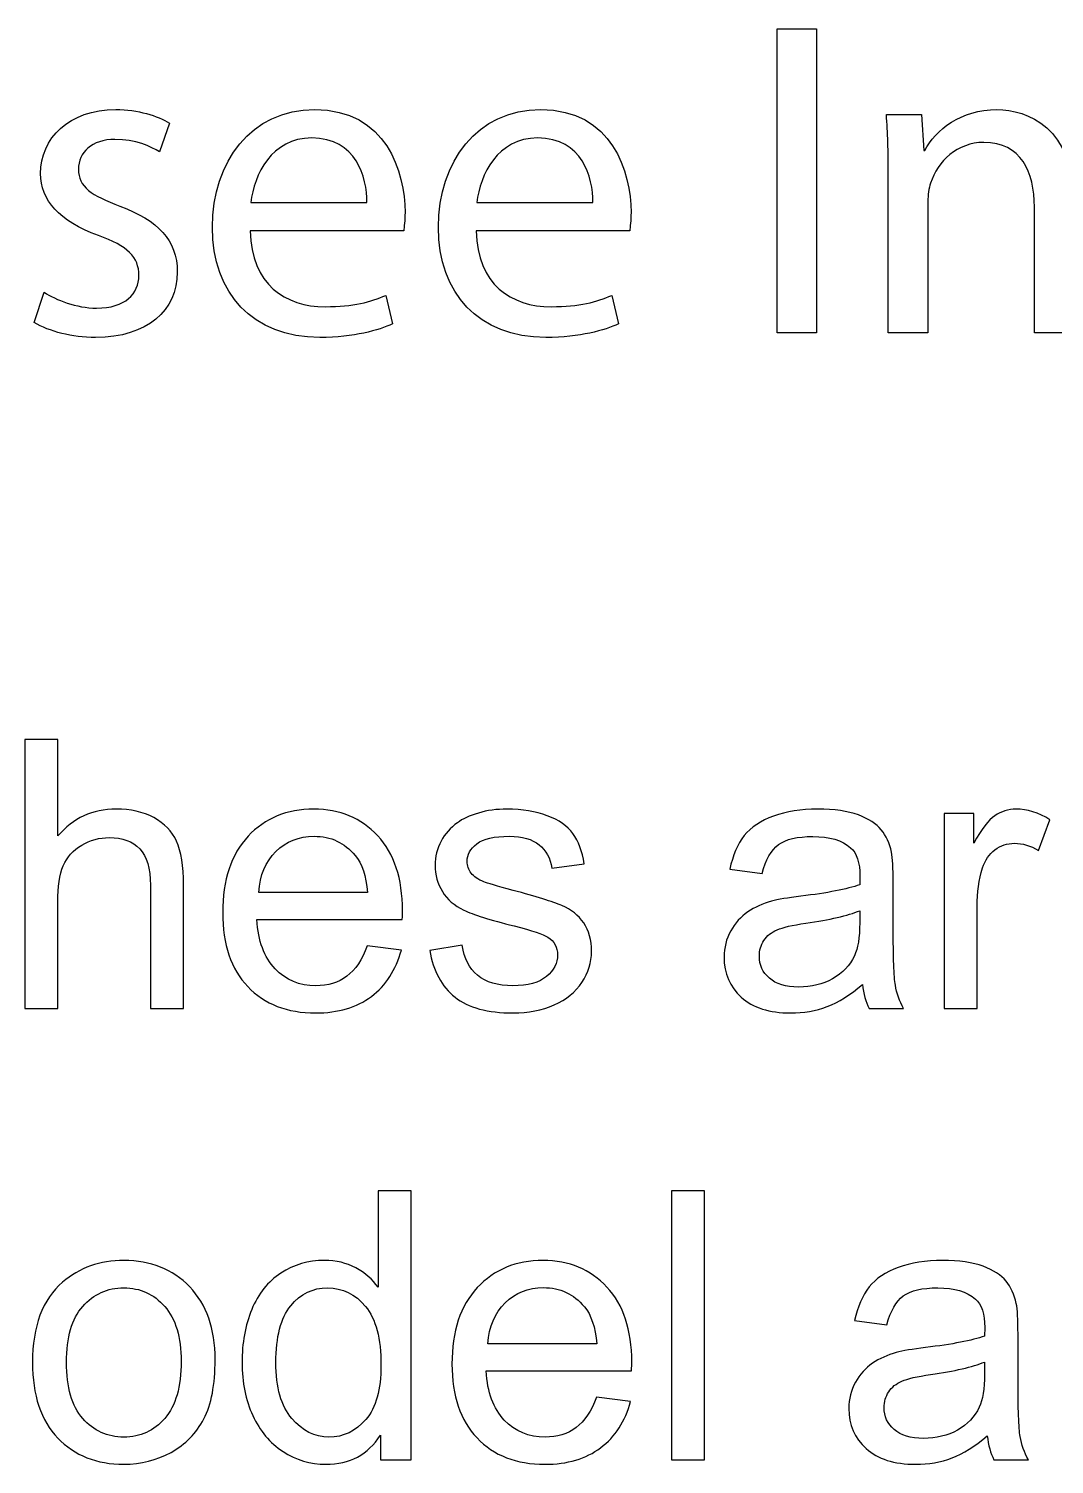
# Model space of a CAD drawing. Header units: centimetres. Extents: x -233 to -82, y 123 to 153.
# Drawn here: x -166.412 to -165.449, y 150.444 to 151.791 of the extents above; entities that cross this region are included whole.
import ezdxf

# ---------------------------------------------------------------- set-up
doc = ezdxf.new("R2010")
doc.units = ezdxf.units.CM
doc.header["$MEASUREMENT"] = 0
doc.layers.add('layer 1', color=7, linetype='Continuous')

msp = doc.modelspace()

# ---------------------------------------------------------------- linework, layer by layer
at = {"layer": 'layer 1'}
for points, knots in [([(-165.70946, 151.79057), (-165.70946, 151.79057), (-165.70946, 151.50521), (-165.70946, 151.50521), (-165.70946, 151.50521), (-165.70946, 151.50521), (-165.67262, 151.50521), (-165.67262, 151.50521), (-165.67262, 151.50521), (-165.67262, 151.50521), (-165.67262, 151.79057), (-165.67262, 151.79057), (-165.67262, 151.79057), (-165.67262, 151.79057), (-165.70946, 151.79057), (-165.70946, 151.79057)], [0, 0, 0, 0, 0.2, 0.2, 0.2, 0.2, 0.4, 0.4, 0.4, 0.4, 0.6, 0.6, 0.6, 0.6, 1, 1, 1, 1]), ([(-166.40654, 151.51493), (-166.39214, 151.50653), (-166.3715, 151.50101), (-166.34906, 151.50101), (-166.34906, 151.50101), (-166.30034, 151.50101), (-166.27238, 151.52633), (-166.27238, 151.56233), (-166.27238, 151.56233), (-166.27238, 151.59281), (-166.29062, 151.61057), (-166.32614, 151.62413), (-166.32614, 151.62413), (-166.35278, 151.63433), (-166.36514, 151.64189), (-166.36514, 151.65893), (-166.36514, 151.65893), (-166.36514, 151.67417), (-166.35278, 151.68677), (-166.33082, 151.68677), (-166.33082, 151.68677), (-166.31174, 151.68677), (-166.29698, 151.68005), (-166.28894, 151.67501), (-166.28894, 151.67501), (-166.28894, 151.67501), (-166.27958, 151.70201), (-166.27958, 151.70201), (-166.27958, 151.70201), (-166.29098, 151.70885), (-166.30922, 151.71473), (-166.32998, 151.71473), (-166.32998, 151.71473), (-166.37402, 151.71473), (-166.40066, 151.68761), (-166.40066, 151.65461), (-166.40066, 151.65461), (-166.40066, 151.63013), (-166.38326, 151.60973), (-166.34642, 151.59665), (-166.34642, 151.59665), (-166.31894, 151.58645), (-166.30838, 151.57673), (-166.30838, 151.55897), (-166.30838, 151.55897), (-166.30838, 151.54205), (-166.3211, 151.52849), (-166.34822, 151.52849), (-166.34822, 151.52849), (-166.36682, 151.52849), (-166.38626, 151.53617), (-166.3973, 151.54337), (-166.3973, 151.54337), (-166.3973, 151.54337), (-166.40654, 151.51493), (-166.40654, 151.51493)], [0, 0, 0, 0, 0.0666667, 0.0666667, 0.0666667, 0.0666667, 0.1333333, 0.1333333, 0.1333333, 0.1333333, 0.2, 0.2, 0.2, 0.2, 0.2666667, 0.2666667, 0.2666667, 0.2666667, 0.3333333, 0.3333333, 0.3333333, 0.3333333, 0.4, 0.4, 0.4, 0.4, 0.4666667, 0.4666667, 0.4666667, 0.4666667, 0.5333333, 0.5333333, 0.5333333, 0.5333333, 0.6, 0.6, 0.6, 0.6, 0.6666667, 0.6666667, 0.6666667, 0.6666667, 0.7333333, 0.7333333, 0.7333333, 0.7333333, 0.8, 0.8, 0.8, 0.8, 0.8666667, 0.8666667, 0.8666667, 0.8666667, 1, 1, 1, 1]), ([(-166.05986, 151.60085), (-166.0595, 151.60469), (-166.05866, 151.61057), (-166.05866, 151.61825), (-166.05866, 151.61825), (-166.05866, 151.65593), (-166.07642, 151.71473), (-166.14326, 151.71473), (-166.14326, 151.71473), (-166.20302, 151.71473), (-166.23938, 151.66613), (-166.23938, 151.60433), (-166.23938, 151.60433), (-166.23938, 151.54241), (-166.2017, 151.50101), (-166.13858, 151.50101), (-166.13858, 151.50101), (-166.10606, 151.50101), (-166.08362, 151.50773), (-166.07042, 151.51373), (-166.07042, 151.51373), (-166.07042, 151.51373), (-166.07678, 151.54037), (-166.07678, 151.54037), (-166.07678, 151.54037), (-166.09082, 151.53437), (-166.1069, 151.52981), (-166.13354, 151.52981), (-166.13354, 151.52981), (-166.17074, 151.52981), (-166.20302, 151.55045), (-166.20386, 151.60085), (-166.20386, 151.60085), (-166.20386, 151.60085), (-166.05986, 151.60085), (-166.05986, 151.60085)], [0, 0, 0, 0, 0.1, 0.1, 0.1, 0.1, 0.2, 0.2, 0.2, 0.2, 0.3, 0.3, 0.3, 0.3, 0.4, 0.4, 0.4, 0.4, 0.5, 0.5, 0.5, 0.5, 0.6, 0.6, 0.6, 0.6, 0.7, 0.7, 0.7, 0.7, 0.8, 0.8, 0.8, 0.8, 1, 1, 1, 1]), ([(-165.84782, 151.60085), (-165.84746, 151.60469), (-165.84662, 151.61057), (-165.84662, 151.61825), (-165.84662, 151.61825), (-165.84662, 151.65593), (-165.86438, 151.71473), (-165.93122, 151.71473), (-165.93122, 151.71473), (-165.99098, 151.71473), (-166.02734, 151.66613), (-166.02734, 151.60433), (-166.02734, 151.60433), (-166.02734, 151.54241), (-165.98966, 151.50101), (-165.92654, 151.50101), (-165.92654, 151.50101), (-165.89402, 151.50101), (-165.87158, 151.50773), (-165.85838, 151.51373), (-165.85838, 151.51373), (-165.85838, 151.51373), (-165.86474, 151.54037), (-165.86474, 151.54037), (-165.86474, 151.54037), (-165.87878, 151.53437), (-165.89486, 151.52981), (-165.9215, 151.52981), (-165.9215, 151.52981), (-165.9587, 151.52981), (-165.99098, 151.55045), (-165.99182, 151.60085), (-165.99182, 151.60085), (-165.99182, 151.60085), (-165.84782, 151.60085), (-165.84782, 151.60085)], [0, 0, 0, 0, 0.1, 0.1, 0.1, 0.1, 0.2, 0.2, 0.2, 0.2, 0.3, 0.3, 0.3, 0.3, 0.4, 0.4, 0.4, 0.4, 0.5, 0.5, 0.5, 0.5, 0.6, 0.6, 0.6, 0.6, 0.7, 0.7, 0.7, 0.7, 0.8, 0.8, 0.8, 0.8, 1, 1, 1, 1]), ([(-165.60527, 151.50521), (-165.60527, 151.50521), (-165.56807, 151.50521), (-165.56807, 151.50521), (-165.56807, 151.50521), (-165.56807, 151.50521), (-165.56807, 151.62845), (-165.56807, 151.62845), (-165.56807, 151.62845), (-165.56807, 151.63481), (-165.56723, 151.64105), (-165.56555, 151.64573), (-165.56555, 151.64573), (-165.55919, 151.66649), (-165.54011, 151.68389), (-165.51563, 151.68389), (-165.51563, 151.68389), (-165.48047, 151.68389), (-165.46811, 151.65629), (-165.46811, 151.62329), (-165.46811, 151.62329), (-165.46811, 151.62329), (-165.46811, 151.50521), (-165.46811, 151.50521), (-165.46811, 151.50521), (-165.46811, 151.50521), (-165.43091, 151.50521), (-165.43091, 151.50521), (-165.43091, 151.50521), (-165.43091, 151.50521), (-165.43091, 151.62761), (-165.43091, 151.62761), (-165.43091, 151.62761), (-165.43091, 151.69781), (-165.47495, 151.71473), (-165.50327, 151.71473), (-165.50327, 151.71473), (-165.53711, 151.71473), (-165.56087, 151.69577), (-165.57107, 151.67621), (-165.57107, 151.67621), (-165.57107, 151.67621), (-165.57191, 151.67621), (-165.57191, 151.67621), (-165.57191, 151.67621), (-165.57191, 151.67621), (-165.57395, 151.71005), (-165.57395, 151.71005), (-165.57395, 151.71005), (-165.57395, 151.71005), (-165.60707, 151.71005), (-165.60707, 151.71005), (-165.60707, 151.71005), (-165.60575, 151.69313), (-165.60527, 151.67585), (-165.60527, 151.65461), (-165.60527, 151.65461), (-165.60527, 151.65461), (-165.60527, 151.50521), (-165.60527, 151.50521)], [0, 0, 0, 0, 0.0625, 0.0625, 0.0625, 0.0625, 0.125, 0.125, 0.125, 0.125, 0.1875, 0.1875, 0.1875, 0.1875, 0.25, 0.25, 0.25, 0.25, 0.3125, 0.3125, 0.3125, 0.3125, 0.375, 0.375, 0.375, 0.375, 0.4375, 0.4375, 0.4375, 0.4375, 0.5, 0.5, 0.5, 0.5, 0.5625, 0.5625, 0.5625, 0.5625, 0.625, 0.625, 0.625, 0.625, 0.6875, 0.6875, 0.6875, 0.6875, 0.75, 0.75, 0.75, 0.75, 0.8125, 0.8125, 0.8125, 0.8125, 0.875, 0.875, 0.875, 0.875, 1, 1, 1, 1]), ([(-166.20338, 151.62761), (-166.20038, 151.65341), (-166.18394, 151.68809), (-166.14626, 151.68809), (-166.14626, 151.68809), (-166.10438, 151.68809), (-166.09418, 151.65125), (-166.09454, 151.62761), (-166.09454, 151.62761), (-166.09454, 151.62761), (-166.20338, 151.62761), (-166.20338, 151.62761)], [0, 0, 0, 0, 0.25, 0.25, 0.25, 0.25, 0.5, 0.5, 0.5, 0.5, 1, 1, 1, 1]), ([(-165.99134, 151.62761), (-165.98834, 151.65341), (-165.9719, 151.68809), (-165.93422, 151.68809), (-165.93422, 151.68809), (-165.89234, 151.68809), (-165.88214, 151.65125), (-165.8825, 151.62761), (-165.8825, 151.62761), (-165.8825, 151.62761), (-165.99134, 151.62761), (-165.99134, 151.62761)], [0, 0, 0, 0, 0.25, 0.25, 0.25, 0.25, 0.5, 0.5, 0.5, 0.5, 1, 1, 1, 1]), ([(-166.41553, 150.8715), (-166.41553, 150.8715), (-166.41553, 151.124), (-166.41553, 151.124), (-166.41553, 151.124), (-166.41553, 151.124), (-166.38453, 151.124), (-166.38453, 151.124), (-166.38453, 151.124), (-166.38453, 151.124), (-166.38453, 151.0334), (-166.38453, 151.0334), (-166.38453, 151.0334), (-166.37003, 151.0502), (-166.35183, 151.0586), (-166.32983, 151.0586), (-166.32983, 151.0586), (-166.31623, 151.0586), (-166.30443, 151.0559), (-166.29443, 151.0506), (-166.29443, 151.0506), (-166.28453, 151.0452), (-166.27733, 151.0378), (-166.27303, 151.0284), (-166.27303, 151.0284), (-166.26873, 151.019), (-166.26653, 151.0053), (-166.26653, 150.9874), (-166.26653, 150.9874), (-166.26653, 150.9874), (-166.26653, 150.8715), (-166.26653, 150.8715), (-166.26653, 150.8715), (-166.26653, 150.8715), (-166.29763, 150.8715), (-166.29763, 150.8715), (-166.29763, 150.8715), (-166.29763, 150.8715), (-166.29763, 150.9874), (-166.29763, 150.9874), (-166.29763, 150.9874), (-166.29763, 151.0029), (-166.30093, 151.0142), (-166.30763, 151.0213), (-166.30763, 151.0213), (-166.31433, 151.0284), (-166.32383, 151.0319), (-166.33613, 151.0319), (-166.33613, 151.0319), (-166.34533, 151.0319), (-166.35393, 151.0295), (-166.36203, 151.0248), (-166.36203, 151.0248), (-166.37013, 151.02), (-166.37593, 151.0135), (-166.37933, 151.0054), (-166.37933, 151.0054), (-166.38283, 150.9972), (-166.38453, 150.9859), (-166.38453, 150.9716), (-166.38453, 150.9716), (-166.38453, 150.9716), (-166.38453, 150.8715), (-166.38453, 150.8715), (-166.38453, 150.8715), (-166.38453, 150.8715), (-166.41553, 150.8715), (-166.41553, 150.8715)], [0, 0, 0, 0, 0.0555556, 0.0555556, 0.0555556, 0.0555556, 0.1111111, 0.1111111, 0.1111111, 0.1111111, 0.1666667, 0.1666667, 0.1666667, 0.1666667, 0.2222222, 0.2222222, 0.2222222, 0.2222222, 0.2777778, 0.2777778, 0.2777778, 0.2777778, 0.3333333, 0.3333333, 0.3333333, 0.3333333, 0.3888889, 0.3888889, 0.3888889, 0.3888889, 0.4444444, 0.4444444, 0.4444444, 0.4444444, 0.5, 0.5, 0.5, 0.5, 0.5555556, 0.5555556, 0.5555556, 0.5555556, 0.6111111, 0.6111111, 0.6111111, 0.6111111, 0.6666667, 0.6666667, 0.6666667, 0.6666667, 0.7222222, 0.7222222, 0.7222222, 0.7222222, 0.7777778, 0.7777778, 0.7777778, 0.7777778, 0.8333333, 0.8333333, 0.8333333, 0.8333333, 0.8888889, 0.8888889, 0.8888889, 0.8888889, 1, 1, 1, 1]), ([(-166.09413, 150.9304), (-166.09413, 150.9304), (-166.06213, 150.9264), (-166.06213, 150.9264), (-166.06213, 150.9264), (-166.06723, 150.9077), (-166.07653, 150.8932), (-166.09023, 150.8829), (-166.09023, 150.8829), (-166.10393, 150.8726), (-166.12133, 150.8674), (-166.14253, 150.8674), (-166.14253, 150.8674), (-166.16933, 150.8674), (-166.19053, 150.8756), (-166.20623, 150.8921), (-166.20623, 150.8921), (-166.22193, 150.9086), (-166.22973, 150.9317), (-166.22973, 150.9614), (-166.22973, 150.9614), (-166.22973, 150.9922), (-166.22183, 151.0161), (-166.20593, 151.0331), (-166.20593, 151.0331), (-166.19003, 151.0501), (-166.16953, 151.0586), (-166.14423, 151.0586), (-166.14423, 151.0586), (-166.11983, 151.0586), (-166.09983, 151.0503), (-166.08433, 151.0336), (-166.08433, 151.0336), (-166.06883, 151.0169), (-166.06103, 150.9935), (-166.06103, 150.9633), (-166.06103, 150.9633), (-166.06103, 150.9615), (-166.06113, 150.9587), (-166.06123, 150.955), (-166.06123, 150.955), (-166.06123, 150.955), (-166.19763, 150.955), (-166.19763, 150.955), (-166.19763, 150.955), (-166.19653, 150.9349), (-166.19083, 150.9196), (-166.18063, 150.9089), (-166.18063, 150.9089), (-166.17043, 150.8982), (-166.15763, 150.8929), (-166.14233, 150.8929), (-166.14233, 150.8929), (-166.13103, 150.8929), (-166.12133, 150.8959), (-166.11323, 150.9019), (-166.11323, 150.9019), (-166.10523, 150.9078), (-166.09883, 150.9173), (-166.09413, 150.9304)], [0, 0, 0, 0, 0.0625, 0.0625, 0.0625, 0.0625, 0.125, 0.125, 0.125, 0.125, 0.1875, 0.1875, 0.1875, 0.1875, 0.25, 0.25, 0.25, 0.25, 0.3125, 0.3125, 0.3125, 0.3125, 0.375, 0.375, 0.375, 0.375, 0.4375, 0.4375, 0.4375, 0.4375, 0.5, 0.5, 0.5, 0.5, 0.5625, 0.5625, 0.5625, 0.5625, 0.625, 0.625, 0.625, 0.625, 0.6875, 0.6875, 0.6875, 0.6875, 0.75, 0.75, 0.75, 0.75, 0.8125, 0.8125, 0.8125, 0.8125, 0.875, 0.875, 0.875, 0.875, 1, 1, 1, 1]), ([(-166.03553, 150.9261), (-166.03553, 150.9261), (-166.00493, 150.9309), (-166.00493, 150.9309), (-166.00493, 150.9309), (-166.00323, 150.9186), (-165.99843, 150.9092), (-165.99053, 150.9027), (-165.99053, 150.9027), (-165.98263, 150.8962), (-165.97163, 150.8929), (-165.95753, 150.8929), (-165.95753, 150.8929), (-165.94333, 150.8929), (-165.93273, 150.8958), (-165.92583, 150.9016), (-165.92583, 150.9016), (-165.91893, 150.9074), (-165.91553, 150.9142), (-165.91553, 150.922), (-165.91553, 150.922), (-165.91553, 150.929), (-165.91853, 150.9345), (-165.92463, 150.9385), (-165.92463, 150.9385), (-165.92893, 150.9412), (-165.93943, 150.9447), (-165.95633, 150.949), (-165.95633, 150.949), (-165.97903, 150.9547), (-165.99483, 150.9597), (-166.00363, 150.9639), (-166.00363, 150.9639), (-166.01243, 150.9681), (-166.01913, 150.9739), (-166.02363, 150.9813), (-166.02363, 150.9813), (-166.02813, 150.9887), (-166.03043, 150.9969), (-166.03043, 151.0059), (-166.03043, 151.0059), (-166.03043, 151.014), (-166.02853, 151.0216), (-166.02483, 151.0285), (-166.02483, 151.0285), (-166.02113, 151.0354), (-166.01603, 151.0412), (-166.00953, 151.0458), (-166.00953, 151.0458), (-166.00473, 151.0494), (-165.99813, 151.0524), (-165.98983, 151.0549), (-165.98983, 151.0549), (-165.98153, 151.0574), (-165.97253, 151.0586), (-165.96303, 151.0586), (-165.96303, 151.0586), (-165.94873, 151.0586), (-165.93613, 151.0565), (-165.92523, 151.0524), (-165.92523, 151.0524), (-165.91433, 151.0483), (-165.90633, 151.0427), (-165.90113, 151.0356), (-165.90113, 151.0356), (-165.89603, 151.0285), (-165.89243, 151.0191), (-165.89053, 151.0072), (-165.89053, 151.0072), (-165.89053, 151.0072), (-165.92083, 151.0031), (-165.92083, 151.0031), (-165.92083, 151.0031), (-165.92223, 151.0125), (-165.92623, 151.0199), (-165.93283, 151.0252), (-165.93283, 151.0252), (-165.93943, 151.0305), (-165.94873, 151.0331), (-165.96083, 151.0331), (-165.96083, 151.0331), (-165.97503, 151.0331), (-165.98513, 151.0308), (-165.99123, 151.0261), (-165.99123, 151.0261), (-165.99733, 151.0214), (-166.00043, 151.0158), (-166.00043, 151.0095), (-166.00043, 151.0095), (-166.00043, 151.0054), (-165.99913, 151.0018), (-165.99663, 150.9986), (-165.99663, 150.9986), (-165.99413, 150.9953), (-165.99013, 150.9925), (-165.98473, 150.9904), (-165.98473, 150.9904), (-165.98163, 150.9892), (-165.97253, 150.9865), (-165.95733, 150.9824), (-165.95733, 150.9824), (-165.93543, 150.9765), (-165.92013, 150.9718), (-165.91143, 150.9681), (-165.91143, 150.9681), (-165.90273, 150.9644), (-165.89593, 150.9589), (-165.89103, 150.9518), (-165.89103, 150.9518), (-165.88613, 150.9447), (-165.88363, 150.9358), (-165.88363, 150.9252), (-165.88363, 150.9252), (-165.88363, 150.9149), (-165.88663, 150.9052), (-165.89263, 150.8961), (-165.89263, 150.8961), (-165.89873, 150.887), (-165.90743, 150.8799), (-165.91873, 150.8749), (-165.91873, 150.8749), (-165.93013, 150.8699), (-165.94303, 150.8674), (-165.95733, 150.8674), (-165.95733, 150.8674), (-165.98113, 150.8674), (-165.99923, 150.8723), (-166.01173, 150.8822), (-166.01173, 150.8822), (-166.02423, 150.8921), (-166.03213, 150.9067), (-166.03553, 150.9261)], [0, 0, 0, 0, 0.0294118, 0.0294118, 0.0294118, 0.0294118, 0.0588235, 0.0588235, 0.0588235, 0.0588235, 0.0882353, 0.0882353, 0.0882353, 0.0882353, 0.1176471, 0.1176471, 0.1176471, 0.1176471, 0.1470588, 0.1470588, 0.1470588, 0.1470588, 0.1764706, 0.1764706, 0.1764706, 0.1764706, 0.2058824, 0.2058824, 0.2058824, 0.2058824, 0.2352941, 0.2352941, 0.2352941, 0.2352941, 0.2647059, 0.2647059, 0.2647059, 0.2647059, 0.2941176, 0.2941176, 0.2941176, 0.2941176, 0.3235294, 0.3235294, 0.3235294, 0.3235294, 0.3529412, 0.3529412, 0.3529412, 0.3529412, 0.3823529, 0.3823529, 0.3823529, 0.3823529, 0.4117647, 0.4117647, 0.4117647, 0.4117647, 0.4411765, 0.4411765, 0.4411765, 0.4411765, 0.4705882, 0.4705882, 0.4705882, 0.4705882, 0.5, 0.5, 0.5, 0.5, 0.5294118, 0.5294118, 0.5294118, 0.5294118, 0.5588235, 0.5588235, 0.5588235, 0.5588235, 0.5882353, 0.5882353, 0.5882353, 0.5882353, 0.6176471, 0.6176471, 0.6176471, 0.6176471, 0.6470588, 0.6470588, 0.6470588, 0.6470588, 0.6764706, 0.6764706, 0.6764706, 0.6764706, 0.7058824, 0.7058824, 0.7058824, 0.7058824, 0.7352941, 0.7352941, 0.7352941, 0.7352941, 0.7647059, 0.7647059, 0.7647059, 0.7647059, 0.7941176, 0.7941176, 0.7941176, 0.7941176, 0.8235294, 0.8235294, 0.8235294, 0.8235294, 0.8529412, 0.8529412, 0.8529412, 0.8529412, 0.8823529, 0.8823529, 0.8823529, 0.8823529, 0.9117647, 0.9117647, 0.9117647, 0.9117647, 0.9411765, 0.9411765, 0.9411765, 0.9411765, 1, 1, 1, 1]), ([(-165.62943, 150.8941), (-165.64093, 150.8843), (-165.65193, 150.8774), (-165.66253, 150.8734), (-165.66253, 150.8734), (-165.67323, 150.8694), (-165.68463, 150.8674), (-165.69673, 150.8674), (-165.69673, 150.8674), (-165.71683, 150.8674), (-165.73233, 150.8723), (-165.74313, 150.8821), (-165.74313, 150.8821), (-165.75393, 150.8919), (-165.75933, 150.9044), (-165.75933, 150.9197), (-165.75933, 150.9197), (-165.75933, 150.9287), (-165.75723, 150.9369), (-165.75313, 150.9443), (-165.75313, 150.9443), (-165.74903, 150.9517), (-165.74373, 150.9576), (-165.73713, 150.9621), (-165.73713, 150.9621), (-165.73053, 150.9666), (-165.72313, 150.97), (-165.71483, 150.9723), (-165.71483, 150.9723), (-165.70873, 150.9739), (-165.69963, 150.9754), (-165.68733, 150.9769), (-165.68733, 150.9769), (-165.66223, 150.9799), (-165.64383, 150.9835), (-165.63203, 150.9876), (-165.63203, 150.9876), (-165.63193, 150.9919), (-165.63183, 150.9946), (-165.63183, 150.9957), (-165.63183, 150.9957), (-165.63183, 151.0083), (-165.63473, 151.0172), (-165.64063, 151.0224), (-165.64063, 151.0224), (-165.64853, 151.0294), (-165.66033, 151.0329), (-165.67593, 151.0329), (-165.67593, 151.0329), (-165.69053, 151.0329), (-165.70133, 151.0304), (-165.70823, 151.0253), (-165.70823, 151.0253), (-165.71513, 151.0202), (-165.72033, 151.0111), (-165.72363, 150.9981), (-165.72363, 150.9981), (-165.72363, 150.9981), (-165.75393, 151.0022), (-165.75393, 151.0022), (-165.75393, 151.0022), (-165.75123, 151.0152), (-165.74663, 151.0257), (-165.74033, 151.0337), (-165.74033, 151.0337), (-165.73403, 151.0416), (-165.72483, 151.0478), (-165.71293, 151.0521), (-165.71293, 151.0521), (-165.70103, 151.0564), (-165.68713, 151.0586), (-165.67143, 151.0586), (-165.67143, 151.0586), (-165.65583, 151.0586), (-165.64313, 151.0568), (-165.63333, 151.0531), (-165.63333, 151.0531), (-165.62363, 151.0494), (-165.61643, 151.0447), (-165.61183, 151.0392), (-165.61183, 151.0392), (-165.60723, 151.0336), (-165.60403, 151.0266), (-165.60223, 151.0181), (-165.60223, 151.0181), (-165.60113, 151.0128), (-165.60063, 151.0033), (-165.60063, 150.9895), (-165.60063, 150.9895), (-165.60063, 150.9895), (-165.60063, 150.9482), (-165.60063, 150.9482), (-165.60063, 150.9482), (-165.60063, 150.9193), (-165.59993, 150.9011), (-165.59863, 150.8935), (-165.59863, 150.8935), (-165.59733, 150.8858), (-165.59473, 150.8785), (-165.59083, 150.8715), (-165.59083, 150.8715), (-165.59083, 150.8715), (-165.62323, 150.8715), (-165.62323, 150.8715), (-165.62323, 150.8715), (-165.62643, 150.8779), (-165.62853, 150.8854), (-165.62943, 150.8941)], [0, 0, 0, 0, 0.0357143, 0.0357143, 0.0357143, 0.0357143, 0.0714286, 0.0714286, 0.0714286, 0.0714286, 0.1071429, 0.1071429, 0.1071429, 0.1071429, 0.1428571, 0.1428571, 0.1428571, 0.1428571, 0.1785714, 0.1785714, 0.1785714, 0.1785714, 0.2142857, 0.2142857, 0.2142857, 0.2142857, 0.25, 0.25, 0.25, 0.25, 0.2857143, 0.2857143, 0.2857143, 0.2857143, 0.3214286, 0.3214286, 0.3214286, 0.3214286, 0.3571429, 0.3571429, 0.3571429, 0.3571429, 0.3928571, 0.3928571, 0.3928571, 0.3928571, 0.4285714, 0.4285714, 0.4285714, 0.4285714, 0.4642857, 0.4642857, 0.4642857, 0.4642857, 0.5, 0.5, 0.5, 0.5, 0.5357143, 0.5357143, 0.5357143, 0.5357143, 0.5714286, 0.5714286, 0.5714286, 0.5714286, 0.6071429, 0.6071429, 0.6071429, 0.6071429, 0.6428571, 0.6428571, 0.6428571, 0.6428571, 0.6785714, 0.6785714, 0.6785714, 0.6785714, 0.7142857, 0.7142857, 0.7142857, 0.7142857, 0.75, 0.75, 0.75, 0.75, 0.7857143, 0.7857143, 0.7857143, 0.7857143, 0.8214286, 0.8214286, 0.8214286, 0.8214286, 0.8571429, 0.8571429, 0.8571429, 0.8571429, 0.8928571, 0.8928571, 0.8928571, 0.8928571, 0.9285714, 0.9285714, 0.9285714, 0.9285714, 1, 1, 1, 1]), ([(-165.55293, 150.8715), (-165.55293, 150.8715), (-165.55293, 151.0544), (-165.55293, 151.0544), (-165.55293, 151.0544), (-165.55293, 151.0544), (-165.52503, 151.0544), (-165.52503, 151.0544), (-165.52503, 151.0544), (-165.52503, 151.0544), (-165.52503, 151.0267), (-165.52503, 151.0267), (-165.52503, 151.0267), (-165.51793, 151.0397), (-165.51133, 151.0483), (-165.50523, 151.0524), (-165.50523, 151.0524), (-165.49923, 151.0565), (-165.49263, 151.0586), (-165.48543, 151.0586), (-165.48543, 151.0586), (-165.47493, 151.0586), (-165.46433, 151.0553), (-165.45353, 151.0486), (-165.45353, 151.0486), (-165.45353, 151.0486), (-165.46423, 151.0198), (-165.46423, 151.0198), (-165.46423, 151.0198), (-165.47173, 151.0243), (-165.47933, 151.0265), (-165.48693, 151.0265), (-165.48693, 151.0265), (-165.49373, 151.0265), (-165.49983, 151.0245), (-165.50523, 151.0204), (-165.50523, 151.0204), (-165.51063, 151.0163), (-165.51443, 151.0107), (-165.51673, 151.0034), (-165.51673, 151.0034), (-165.52023, 150.9924), (-165.52193, 150.9804), (-165.52193, 150.9673), (-165.52193, 150.9673), (-165.52193, 150.9673), (-165.52193, 150.8715), (-165.52193, 150.8715), (-165.52193, 150.8715), (-165.52193, 150.8715), (-165.55293, 150.8715), (-165.55293, 150.8715)], [0, 0, 0, 0, 0.0714286, 0.0714286, 0.0714286, 0.0714286, 0.1428571, 0.1428571, 0.1428571, 0.1428571, 0.2142857, 0.2142857, 0.2142857, 0.2142857, 0.2857143, 0.2857143, 0.2857143, 0.2857143, 0.3571429, 0.3571429, 0.3571429, 0.3571429, 0.4285714, 0.4285714, 0.4285714, 0.4285714, 0.5, 0.5, 0.5, 0.5, 0.5714286, 0.5714286, 0.5714286, 0.5714286, 0.6428571, 0.6428571, 0.6428571, 0.6428571, 0.7142857, 0.7142857, 0.7142857, 0.7142857, 0.7857143, 0.7857143, 0.7857143, 0.7857143, 0.8571429, 0.8571429, 0.8571429, 0.8571429, 1, 1, 1, 1]), ([(-166.19593, 150.9805), (-166.19593, 150.9805), (-166.09383, 150.9805), (-166.09383, 150.9805), (-166.09383, 150.9805), (-166.09513, 150.9959), (-166.09903, 151.0075), (-166.10553, 151.0152), (-166.10553, 151.0152), (-166.11543, 151.0271), (-166.12823, 151.0331), (-166.14393, 151.0331), (-166.14393, 151.0331), (-166.15823, 151.0331), (-166.17013, 151.0283), (-166.17983, 151.0188), (-166.17983, 151.0188), (-166.18953, 151.0093), (-166.19493, 150.9965), (-166.19593, 150.9805)], [0, 0, 0, 0, 0.1666667, 0.1666667, 0.1666667, 0.1666667, 0.3333333, 0.3333333, 0.3333333, 0.3333333, 0.5, 0.5, 0.5, 0.5, 0.6666667, 0.6666667, 0.6666667, 0.6666667, 1, 1, 1, 1]), ([(-165.63203, 150.9633), (-165.64323, 150.9587), (-165.66013, 150.9548), (-165.68263, 150.9516), (-165.68263, 150.9516), (-165.69533, 150.9497), (-165.70433, 150.9477), (-165.70963, 150.9454), (-165.70963, 150.9454), (-165.71493, 150.9431), (-165.71903, 150.9398), (-165.72193, 150.9354), (-165.72193, 150.9354), (-165.72483, 150.9309), (-165.72623, 150.926), (-165.72623, 150.9206), (-165.72623, 150.9206), (-165.72623, 150.9123), (-165.72313, 150.9055), (-165.71683, 150.9), (-165.71683, 150.9), (-165.71053, 150.8945), (-165.70143, 150.8917), (-165.68933, 150.8917), (-165.68933, 150.8917), (-165.67743, 150.8917), (-165.66673, 150.8943), (-165.65743, 150.8995), (-165.65743, 150.8995), (-165.64813, 150.9047), (-165.64133, 150.9118), (-165.63703, 150.9209), (-165.63703, 150.9209), (-165.63373, 150.9279), (-165.63203, 150.9382), (-165.63203, 150.9519), (-165.63203, 150.9519), (-165.63203, 150.9519), (-165.63203, 150.9633), (-165.63203, 150.9633)], [0, 0, 0, 0, 0.0909091, 0.0909091, 0.0909091, 0.0909091, 0.1818182, 0.1818182, 0.1818182, 0.1818182, 0.2727273, 0.2727273, 0.2727273, 0.2727273, 0.3636364, 0.3636364, 0.3636364, 0.3636364, 0.4545455, 0.4545455, 0.4545455, 0.4545455, 0.5454545, 0.5454545, 0.5454545, 0.5454545, 0.6363636, 0.6363636, 0.6363636, 0.6363636, 0.7272727, 0.7272727, 0.7272727, 0.7272727, 0.8181818, 0.8181818, 0.8181818, 0.8181818, 1, 1, 1, 1]), ([(-166.08183, 150.44817), (-166.08183, 150.44817), (-166.08183, 150.47127), (-166.08183, 150.47127), (-166.08183, 150.47127), (-166.09343, 150.45317), (-166.11043, 150.44407), (-166.13293, 150.44407), (-166.13293, 150.44407), (-166.14753, 150.44407), (-166.16093, 150.44807), (-166.17313, 150.45617), (-166.17313, 150.45617), (-166.18543, 150.46417), (-166.19483, 150.47537), (-166.20153, 150.48977), (-166.20153, 150.48977), (-166.20823, 150.50417), (-166.21163, 150.52077), (-166.21163, 150.53947), (-166.21163, 150.53947), (-166.21163, 150.55777), (-166.20863, 150.57427), (-166.20253, 150.58917), (-166.20253, 150.58917), (-166.19643, 150.60407), (-166.18733, 150.61547), (-166.17513, 150.62337), (-166.17513, 150.62337), (-166.16303, 150.63127), (-166.14943, 150.63527), (-166.13433, 150.63527), (-166.13433, 150.63527), (-166.12333, 150.63527), (-166.11353, 150.63297), (-166.10483, 150.62827), (-166.10483, 150.62827), (-166.09623, 150.62357), (-166.08923, 150.61757), (-166.08383, 150.61007), (-166.08383, 150.61007), (-166.08383, 150.61007), (-166.08383, 150.70067), (-166.08383, 150.70067), (-166.08383, 150.70067), (-166.08383, 150.70067), (-166.05303, 150.70067), (-166.05303, 150.70067), (-166.05303, 150.70067), (-166.05303, 150.70067), (-166.05303, 150.44817), (-166.05303, 150.44817), (-166.05303, 150.44817), (-166.05303, 150.44817), (-166.08183, 150.44817), (-166.08183, 150.44817)], [0, 0, 0, 0, 0.0666667, 0.0666667, 0.0666667, 0.0666667, 0.1333333, 0.1333333, 0.1333333, 0.1333333, 0.2, 0.2, 0.2, 0.2, 0.2666667, 0.2666667, 0.2666667, 0.2666667, 0.3333333, 0.3333333, 0.3333333, 0.3333333, 0.4, 0.4, 0.4, 0.4, 0.4666667, 0.4666667, 0.4666667, 0.4666667, 0.5333333, 0.5333333, 0.5333333, 0.5333333, 0.6, 0.6, 0.6, 0.6, 0.6666667, 0.6666667, 0.6666667, 0.6666667, 0.7333333, 0.7333333, 0.7333333, 0.7333333, 0.8, 0.8, 0.8, 0.8, 0.8666667, 0.8666667, 0.8666667, 0.8666667, 1, 1, 1, 1]), ([(-165.80873, 150.44817), (-165.80873, 150.44817), (-165.80873, 150.70067), (-165.80873, 150.70067), (-165.80873, 150.70067), (-165.80873, 150.70067), (-165.77773, 150.70067), (-165.77773, 150.70067), (-165.77773, 150.70067), (-165.77773, 150.70067), (-165.77773, 150.44817), (-165.77773, 150.44817), (-165.77773, 150.44817), (-165.77773, 150.44817), (-165.80873, 150.44817), (-165.80873, 150.44817)], [0, 0, 0, 0, 0.2, 0.2, 0.2, 0.2, 0.4, 0.4, 0.4, 0.4, 0.6, 0.6, 0.6, 0.6, 1, 1, 1, 1]), ([(-166.40823, 150.53967), (-166.40823, 150.57357), (-166.39883, 150.59857), (-166.37993, 150.61487), (-166.37993, 150.61487), (-166.36423, 150.62847), (-166.34503, 150.63527), (-166.32243, 150.63527), (-166.32243, 150.63527), (-166.29733, 150.63527), (-166.27673, 150.62707), (-166.26073, 150.61057), (-166.26073, 150.61057), (-166.24483, 150.59407), (-166.23683, 150.57127), (-166.23683, 150.54227), (-166.23683, 150.54227), (-166.23683, 150.51867), (-166.24033, 150.50017), (-166.24743, 150.48667), (-166.24743, 150.48667), (-166.25453, 150.47317), (-166.26473, 150.46277), (-166.27823, 150.45527), (-166.27823, 150.45527), (-166.29173, 150.44777), (-166.30653, 150.44407), (-166.32243, 150.44407), (-166.32243, 150.44407), (-166.34803, 150.44407), (-166.36873, 150.45227), (-166.38453, 150.46867), (-166.38453, 150.46867), (-166.40033, 150.48507), (-166.40823, 150.50877), (-166.40823, 150.53967)], [0, 0, 0, 0, 0.1, 0.1, 0.1, 0.1, 0.2, 0.2, 0.2, 0.2, 0.3, 0.3, 0.3, 0.3, 0.4, 0.4, 0.4, 0.4, 0.5, 0.5, 0.5, 0.5, 0.6, 0.6, 0.6, 0.6, 0.7, 0.7, 0.7, 0.7, 0.8, 0.8, 0.8, 0.8, 1, 1, 1, 1]), ([(-165.87903, 150.50707), (-165.87903, 150.50707), (-165.84703, 150.50307), (-165.84703, 150.50307), (-165.84703, 150.50307), (-165.85213, 150.48437), (-165.86143, 150.46987), (-165.87513, 150.45957), (-165.87513, 150.45957), (-165.88883, 150.44927), (-165.90623, 150.44407), (-165.92743, 150.44407), (-165.92743, 150.44407), (-165.95423, 150.44407), (-165.97543, 150.45227), (-165.99113, 150.46877), (-165.99113, 150.46877), (-166.00683, 150.48527), (-166.01463, 150.50837), (-166.01463, 150.53807), (-166.01463, 150.53807), (-166.01463, 150.56887), (-166.00673, 150.59277), (-165.99083, 150.60977), (-165.99083, 150.60977), (-165.97493, 150.62677), (-165.95443, 150.63527), (-165.92913, 150.63527), (-165.92913, 150.63527), (-165.90473, 150.63527), (-165.88473, 150.62697), (-165.86923, 150.61027), (-165.86923, 150.61027), (-165.85373, 150.59357), (-165.84593, 150.57017), (-165.84593, 150.53997), (-165.84593, 150.53997), (-165.84593, 150.53817), (-165.84603, 150.53537), (-165.84613, 150.53167), (-165.84613, 150.53167), (-165.84613, 150.53167), (-165.98253, 150.53167), (-165.98253, 150.53167), (-165.98253, 150.53167), (-165.98143, 150.51157), (-165.97573, 150.49627), (-165.96553, 150.48557), (-165.96553, 150.48557), (-165.95533, 150.47487), (-165.94253, 150.46957), (-165.92723, 150.46957), (-165.92723, 150.46957), (-165.91593, 150.46957), (-165.90623, 150.47257), (-165.89813, 150.47857), (-165.89813, 150.47857), (-165.89013, 150.48447), (-165.88373, 150.49397), (-165.87903, 150.50707)], [0, 0, 0, 0, 0.0625, 0.0625, 0.0625, 0.0625, 0.125, 0.125, 0.125, 0.125, 0.1875, 0.1875, 0.1875, 0.1875, 0.25, 0.25, 0.25, 0.25, 0.3125, 0.3125, 0.3125, 0.3125, 0.375, 0.375, 0.375, 0.375, 0.4375, 0.4375, 0.4375, 0.4375, 0.5, 0.5, 0.5, 0.5, 0.5625, 0.5625, 0.5625, 0.5625, 0.625, 0.625, 0.625, 0.625, 0.6875, 0.6875, 0.6875, 0.6875, 0.75, 0.75, 0.75, 0.75, 0.8125, 0.8125, 0.8125, 0.8125, 0.875, 0.875, 0.875, 0.875, 1, 1, 1, 1]), ([(-165.51233, 150.47077), (-165.52383, 150.46097), (-165.53483, 150.45407), (-165.54543, 150.45007), (-165.54543, 150.45007), (-165.55613, 150.44607), (-165.56753, 150.44407), (-165.57963, 150.44407), (-165.57963, 150.44407), (-165.59973, 150.44407), (-165.61523, 150.44897), (-165.62603, 150.45877), (-165.62603, 150.45877), (-165.63683, 150.46857), (-165.64223, 150.48107), (-165.64223, 150.49637), (-165.64223, 150.49637), (-165.64223, 150.50537), (-165.64013, 150.51357), (-165.63603, 150.52097), (-165.63603, 150.52097), (-165.63193, 150.52837), (-165.62663, 150.53427), (-165.62003, 150.53877), (-165.62003, 150.53877), (-165.61343, 150.54327), (-165.60603, 150.54667), (-165.59773, 150.54897), (-165.59773, 150.54897), (-165.59163, 150.55057), (-165.58253, 150.55207), (-165.57023, 150.55357), (-165.57023, 150.55357), (-165.54513, 150.55657), (-165.52673, 150.56017), (-165.51493, 150.56427), (-165.51493, 150.56427), (-165.51483, 150.56857), (-165.51473, 150.57127), (-165.51473, 150.57237), (-165.51473, 150.57237), (-165.51473, 150.58497), (-165.51763, 150.59387), (-165.52353, 150.59907), (-165.52353, 150.59907), (-165.53143, 150.60607), (-165.54323, 150.60957), (-165.55883, 150.60957), (-165.55883, 150.60957), (-165.57343, 150.60957), (-165.58423, 150.60707), (-165.59113, 150.60197), (-165.59113, 150.60197), (-165.59803, 150.59687), (-165.60323, 150.58777), (-165.60653, 150.57477), (-165.60653, 150.57477), (-165.60653, 150.57477), (-165.63683, 150.57887), (-165.63683, 150.57887), (-165.63683, 150.57887), (-165.63413, 150.59187), (-165.62953, 150.60237), (-165.62323, 150.61037), (-165.62323, 150.61037), (-165.61693, 150.61827), (-165.60773, 150.62447), (-165.59583, 150.62877), (-165.59583, 150.62877), (-165.58393, 150.63307), (-165.57003, 150.63527), (-165.55433, 150.63527), (-165.55433, 150.63527), (-165.53873, 150.63527), (-165.52603, 150.63347), (-165.51623, 150.62977), (-165.51623, 150.62977), (-165.50653, 150.62607), (-165.49933, 150.62137), (-165.49473, 150.61587), (-165.49473, 150.61587), (-165.49013, 150.61027), (-165.48693, 150.60327), (-165.48513, 150.59477), (-165.48513, 150.59477), (-165.48403, 150.58947), (-165.48353, 150.57997), (-165.48353, 150.56617), (-165.48353, 150.56617), (-165.48353, 150.56617), (-165.48353, 150.52487), (-165.48353, 150.52487), (-165.48353, 150.52487), (-165.48353, 150.49597), (-165.48283, 150.47777), (-165.48153, 150.47017), (-165.48153, 150.47017), (-165.48023, 150.46247), (-165.47763, 150.45517), (-165.47373, 150.44817), (-165.47373, 150.44817), (-165.47373, 150.44817), (-165.50613, 150.44817), (-165.50613, 150.44817), (-165.50613, 150.44817), (-165.50933, 150.45457), (-165.51143, 150.46207), (-165.51233, 150.47077)], [0, 0, 0, 0, 0.0357143, 0.0357143, 0.0357143, 0.0357143, 0.0714286, 0.0714286, 0.0714286, 0.0714286, 0.1071429, 0.1071429, 0.1071429, 0.1071429, 0.1428571, 0.1428571, 0.1428571, 0.1428571, 0.1785714, 0.1785714, 0.1785714, 0.1785714, 0.2142857, 0.2142857, 0.2142857, 0.2142857, 0.25, 0.25, 0.25, 0.25, 0.2857143, 0.2857143, 0.2857143, 0.2857143, 0.3214286, 0.3214286, 0.3214286, 0.3214286, 0.3571429, 0.3571429, 0.3571429, 0.3571429, 0.3928571, 0.3928571, 0.3928571, 0.3928571, 0.4285714, 0.4285714, 0.4285714, 0.4285714, 0.4642857, 0.4642857, 0.4642857, 0.4642857, 0.5, 0.5, 0.5, 0.5, 0.5357143, 0.5357143, 0.5357143, 0.5357143, 0.5714286, 0.5714286, 0.5714286, 0.5714286, 0.6071429, 0.6071429, 0.6071429, 0.6071429, 0.6428571, 0.6428571, 0.6428571, 0.6428571, 0.6785714, 0.6785714, 0.6785714, 0.6785714, 0.7142857, 0.7142857, 0.7142857, 0.7142857, 0.75, 0.75, 0.75, 0.75, 0.7857143, 0.7857143, 0.7857143, 0.7857143, 0.8214286, 0.8214286, 0.8214286, 0.8214286, 0.8571429, 0.8571429, 0.8571429, 0.8571429, 0.8928571, 0.8928571, 0.8928571, 0.8928571, 0.9285714, 0.9285714, 0.9285714, 0.9285714, 1, 1, 1, 1]), ([(-166.37633, 150.53967), (-166.37633, 150.51617), (-166.37123, 150.49867), (-166.36103, 150.48707), (-166.36103, 150.48707), (-166.35083, 150.47537), (-166.33793, 150.46957), (-166.32243, 150.46957), (-166.32243, 150.46957), (-166.30703, 150.46957), (-166.29423, 150.47547), (-166.28403, 150.48717), (-166.28403, 150.48717), (-166.27383, 150.49887), (-166.26873, 150.51667), (-166.26873, 150.54067), (-166.26873, 150.54067), (-166.26873, 150.56327), (-166.27383, 150.58037), (-166.28413, 150.59207), (-166.28413, 150.59207), (-166.29443, 150.60377), (-166.30713, 150.60957), (-166.32243, 150.60957), (-166.32243, 150.60957), (-166.33793, 150.60957), (-166.35083, 150.60377), (-166.36103, 150.59217), (-166.36103, 150.59217), (-166.37123, 150.58057), (-166.37633, 150.56307), (-166.37633, 150.53967)], [0, 0, 0, 0, 0.1111111, 0.1111111, 0.1111111, 0.1111111, 0.2222222, 0.2222222, 0.2222222, 0.2222222, 0.3333333, 0.3333333, 0.3333333, 0.3333333, 0.4444444, 0.4444444, 0.4444444, 0.4444444, 0.5555556, 0.5555556, 0.5555556, 0.5555556, 0.6666667, 0.6666667, 0.6666667, 0.6666667, 0.7777778, 0.7777778, 0.7777778, 0.7777778, 1, 1, 1, 1]), ([(-166.17983, 150.53947), (-166.17983, 150.51607), (-166.17483, 150.49857), (-166.16493, 150.48697), (-166.16493, 150.48697), (-166.15503, 150.47537), (-166.14343, 150.46957), (-166.13003, 150.46957), (-166.13003, 150.46957), (-166.11653, 150.46957), (-166.10493, 150.47507), (-166.09543, 150.48617), (-166.09543, 150.48617), (-166.08593, 150.49727), (-166.08123, 150.51417), (-166.08123, 150.53687), (-166.08123, 150.53687), (-166.08123, 150.56197), (-166.08603, 150.58037), (-166.09573, 150.59207), (-166.09573, 150.59207), (-166.10543, 150.60377), (-166.11733, 150.60957), (-166.13143, 150.60957), (-166.13143, 150.60957), (-166.14513, 150.60957), (-166.15663, 150.60397), (-166.16593, 150.59267), (-166.16593, 150.59267), (-166.17523, 150.58137), (-166.17983, 150.56367), (-166.17983, 150.53947)], [0, 0, 0, 0, 0.1111111, 0.1111111, 0.1111111, 0.1111111, 0.2222222, 0.2222222, 0.2222222, 0.2222222, 0.3333333, 0.3333333, 0.3333333, 0.3333333, 0.4444444, 0.4444444, 0.4444444, 0.4444444, 0.5555556, 0.5555556, 0.5555556, 0.5555556, 0.6666667, 0.6666667, 0.6666667, 0.6666667, 0.7777778, 0.7777778, 0.7777778, 0.7777778, 1, 1, 1, 1]), ([(-165.98083, 150.55717), (-165.98083, 150.55717), (-165.87873, 150.55717), (-165.87873, 150.55717), (-165.87873, 150.55717), (-165.88003, 150.57257), (-165.88393, 150.58417), (-165.89043, 150.59187), (-165.89043, 150.59187), (-165.90033, 150.60377), (-165.91313, 150.60977), (-165.92883, 150.60977), (-165.92883, 150.60977), (-165.94313, 150.60977), (-165.95503, 150.60497), (-165.96473, 150.59547), (-165.96473, 150.59547), (-165.97443, 150.58597), (-165.97983, 150.57317), (-165.98083, 150.55717)], [0, 0, 0, 0, 0.1666667, 0.1666667, 0.1666667, 0.1666667, 0.3333333, 0.3333333, 0.3333333, 0.3333333, 0.5, 0.5, 0.5, 0.5, 0.6666667, 0.6666667, 0.6666667, 0.6666667, 1, 1, 1, 1]), ([(-165.51493, 150.53997), (-165.52613, 150.53537), (-165.54303, 150.53147), (-165.56553, 150.52827), (-165.56553, 150.52827), (-165.57823, 150.52637), (-165.58723, 150.52437), (-165.59253, 150.52207), (-165.59253, 150.52207), (-165.59783, 150.51977), (-165.60193, 150.51647), (-165.60483, 150.51207), (-165.60483, 150.51207), (-165.60773, 150.50757), (-165.60913, 150.50267), (-165.60913, 150.49727), (-165.60913, 150.49727), (-165.60913, 150.48897), (-165.60603, 150.48217), (-165.59973, 150.47667), (-165.59973, 150.47667), (-165.59343, 150.47117), (-165.58433, 150.46837), (-165.57223, 150.46837), (-165.57223, 150.46837), (-165.56033, 150.46837), (-165.54963, 150.47097), (-165.54033, 150.47617), (-165.54033, 150.47617), (-165.53103, 150.48137), (-165.52423, 150.48847), (-165.51993, 150.49757), (-165.51993, 150.49757), (-165.51663, 150.50457), (-165.51493, 150.51487), (-165.51493, 150.52857), (-165.51493, 150.52857), (-165.51493, 150.52857), (-165.51493, 150.53997), (-165.51493, 150.53997)], [0, 0, 0, 0, 0.0909091, 0.0909091, 0.0909091, 0.0909091, 0.1818182, 0.1818182, 0.1818182, 0.1818182, 0.2727273, 0.2727273, 0.2727273, 0.2727273, 0.3636364, 0.3636364, 0.3636364, 0.3636364, 0.4545455, 0.4545455, 0.4545455, 0.4545455, 0.5454545, 0.5454545, 0.5454545, 0.5454545, 0.6363636, 0.6363636, 0.6363636, 0.6363636, 0.7272727, 0.7272727, 0.7272727, 0.7272727, 0.8181818, 0.8181818, 0.8181818, 0.8181818, 1, 1, 1, 1])]:
    msp.add_open_spline(points, degree=3, knots=knots, dxfattribs=at)

doc.saveas('drawing.dxf')
